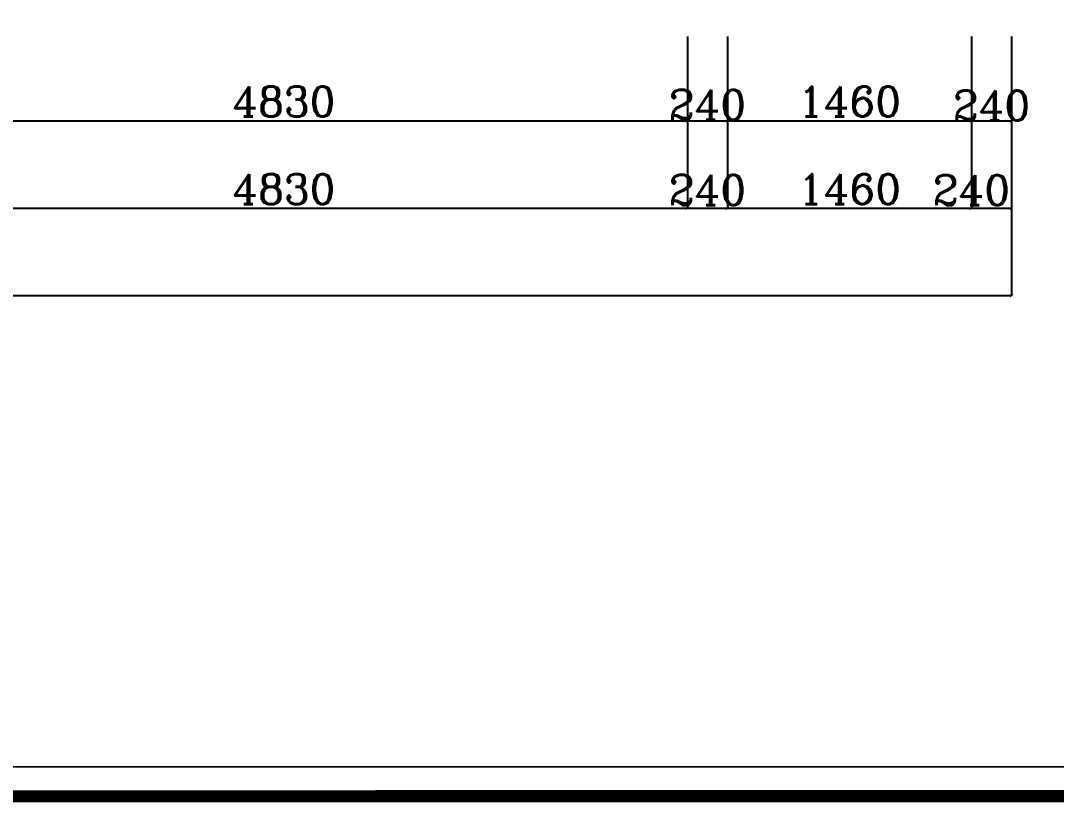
# Model space of a CAD drawing. Header units: millimetres. Extents: x 512961 to 1001058, y -961995 to -458543.
# Drawn here: x 786223 to 792421, y -924303 to -919544 of the extents above; entities that cross this region are included whole.
import ezdxf

# ---------------------------------------------------------------- set-up
doc = ezdxf.new("R2010")
doc.units = ezdxf.units.MM
doc.header["$MEASUREMENT"] = 0
doc.header["$PDMODE"] = 3
doc.layers.get('0').update_dxf_attribs({"linetype": 'CONTINUOUS'})
doc.layers.get('DEFPOINTS').update_dxf_attribs({"linetype": 'CONTINUOUS'})
doc.layers.add('txt', color=7, linetype='CONTINUOUS')
doc.styles.get("Standard").update_dxf_attribs({"font": 'complex.shx', "bigfont": 'hzxy.shx'})
doc.dimstyles.new('LMDIM40', dxfattribs={"dimtxt": 80, "dimasz": 20, "dimexe": 0, "dimexo": 0, "dimgap": 25, "dimtad": 1, "dimdec": 0, "dimzin": 0, "dimdsep": 46, "dimtxsty": 'Standard', "dimblk1": 'DOT', "dimblk2": 'DOT', "dimsah": 1, "dimcen": 0, "dimclrd": 2, "dimclre": 2, "dimclrt": 2, "dimadec": 0, "dimazin": 0, "dimtfac": 1, "dimtdec": 0, "dimtmove": 2, "dimatfit": 3, "dimldrblk": 'DOT', "dimfxl": 0, "dimtolj": 1, "dimtzin": 0, "dimarcsym": 0})

# ---------------------------------------------------------------- blocks, each defined once
blk = doc.blocks.new('_ArchTick')
at = {"color": 0, "linetype": 'ByBlock', "const_width": 0.15}
blk.add_lwpolyline([(-0.5, -0.5), (0.5, 0.5)], dxfattribs=at)
blk = doc.blocks.new('*D479')
at = {"layer": 'DEFPOINTS', "color": 0}
for p in [(785383.5, -919638.5), (790213.5, -919638.5), (790213.5, -920143)]:
    blk.add_point(p, dxfattribs=at)
at = {"layer": 'txt', "color": 2, "lineweight": -2}
for p, q in [((785383.5, -919638.5), (785383.5, -920143)), ((790213.5, -919638.5), (790213.5, -920143)), ((785383.5, -920143), (790213.5, -920143))]:
    blk.add_line(p, q, dxfattribs=at)
at = {"layer": 'txt', "color": 2, "lineweight": -2, "xscale": 20, "yscale": 20, "zscale": 20, "rotation": 180}
blk.add_blockref('_ArchTick', (785383.5, -920143), dxfattribs=at)
at = {"layer": 'txt', "color": 2, "lineweight": -2, "xscale": 20, "yscale": 20, "zscale": 20}
blk.add_blockref('_ArchTick', (790213.5, -920143), dxfattribs=at)
at = {"layer": 'txt', "color": 2, "insert": (787798.5, -920028), "char_height": 180, "attachment_point": 5}
blk.add_mtext('\\A1;4830', dxfattribs=at)
blk = doc.blocks.new('_DOT')
at = {"color": 0, "linetype": 'ByBlock'}
blk.add_line((-0.5, 0), (-1, 0), dxfattribs=at)
at = {"color": 0, "linetype": 'ByBlock', "const_width": 0.5}
blk.add_lwpolyline([(-0.25, 0, 1), (0.25, 0, 1)], format="xyb", close=True, dxfattribs=at)
blk = doc.blocks.new('DOT')
at = {"color": 0, "linetype": 'ByBlock'}
blk.add_line((-0.35, 0), (-1, 0), dxfattribs=at)
at = {"color": 0, "linetype": 'ByBlock', "const_width": 0.35}
blk.add_lwpolyline([(-0.175, 0, 1), (0.175, 0, 1)], format="xyb", close=True, dxfattribs=at)
blk = doc.blocks.new('*D480')
at = {"layer": 'DEFPOINTS', "color": 0}
for p in [(790213.5, -919638.5), (790453.5, -919638.5), (790453.5, -920143)]:
    blk.add_point(p, dxfattribs=at)
at = {"layer": 'txt', "color": 2, "lineweight": -2}
for p, q in [((790213.5, -919638.5), (790213.5, -920143)), ((790453.5, -919638.5), (790453.5, -920143)), ((790213.5, -920143), (790453.5, -920143))]:
    blk.add_line(p, q, dxfattribs=at)
at = {"layer": 'txt', "color": 2, "lineweight": -2, "xscale": 20, "yscale": 20, "zscale": 20, "rotation": 180}
blk.add_blockref('_ArchTick', (790213.5, -920143), dxfattribs=at)
at = {"layer": 'txt', "color": 2, "lineweight": -2, "xscale": 20, "yscale": 20, "zscale": 20}
blk.add_blockref('_ArchTick', (790453.5, -920143), dxfattribs=at)
at = {"layer": 'txt', "color": 2, "insert": (790333.5, -920046.8), "char_height": 180, "attachment_point": 5}
blk.add_mtext('\\A1;240', dxfattribs=at)
blk = doc.blocks.new('*D481')
at = {"layer": 'DEFPOINTS', "color": 0}
for p in [(790453.5, -919638.5), (791913.5, -919638.5), (791913.5, -920143)]:
    blk.add_point(p, dxfattribs=at)
at = {"layer": 'txt', "color": 2, "lineweight": -2}
for p, q in [((790453.5, -919638.5), (790453.5, -920143)), ((791913.5, -919638.5), (791913.5, -920143)), ((790453.5, -920143), (791913.5, -920143))]:
    blk.add_line(p, q, dxfattribs=at)
at = {"layer": 'txt', "color": 2, "lineweight": -2, "xscale": 20, "yscale": 20, "zscale": 20, "rotation": 180}
blk.add_blockref('_ArchTick', (790453.5, -920143), dxfattribs=at)
at = {"layer": 'txt', "color": 2, "lineweight": -2, "xscale": 20, "yscale": 20, "zscale": 20}
blk.add_blockref('_ArchTick', (791913.5, -920143), dxfattribs=at)
at = {"layer": 'txt', "color": 2, "insert": (791183.5, -920028), "char_height": 180, "attachment_point": 5}
blk.add_mtext('\\A1;1460', dxfattribs=at)
blk = doc.blocks.new('*D482')
at = {"layer": 'DEFPOINTS', "color": 0}
for p in [(791913.5, -919638.5), (792153.5, -919638.5), (792153.5, -920143)]:
    blk.add_point(p, dxfattribs=at)
at = {"layer": 'txt', "color": 2, "lineweight": -2}
for p, q in [((791913.5, -919638.5), (791913.5, -920143)), ((792153.5, -919638.5), (792153.5, -920143)), ((791913.5, -920143), (792153.5, -920143))]:
    blk.add_line(p, q, dxfattribs=at)
at = {"layer": 'txt', "color": 2, "lineweight": -2, "xscale": 20, "yscale": 20, "zscale": 20, "rotation": 180}
blk.add_blockref('_ArchTick', (791913.5, -920143), dxfattribs=at)
at = {"layer": 'txt', "color": 2, "lineweight": -2, "xscale": 20, "yscale": 20, "zscale": 20}
blk.add_blockref('_ArchTick', (792153.5, -920143), dxfattribs=at)
at = {"layer": 'txt', "color": 2, "insert": (792033.5, -920052.2), "char_height": 180, "attachment_point": 5}
blk.add_mtext('\\A1;240', dxfattribs=at)
blk = doc.blocks.new('*D428')
at = {"layer": 'DEFPOINTS', "color": 0}
for p in [(785383.5, -919638.5), (790213.5, -919638.5), (790213.5, -920666.8)]:
    blk.add_point(p, dxfattribs=at)
at = {"layer": 'txt', "color": 2, "lineweight": -2}
for p, q in [((785383.5, -919638.5), (785383.5, -920666.8)), ((790213.5, -919638.5), (790213.5, -920666.8)), ((785383.5, -920666.8), (790213.5, -920666.8))]:
    blk.add_line(p, q, dxfattribs=at)
at = {"layer": 'txt', "color": 2, "lineweight": -2, "xscale": 20, "yscale": 20, "zscale": 20, "rotation": 180}
blk.add_blockref('_ArchTick', (785383.5, -920666.8), dxfattribs=at)
at = {"layer": 'txt', "color": 2, "lineweight": -2, "xscale": 20, "yscale": 20, "zscale": 20}
blk.add_blockref('_ArchTick', (790213.5, -920666.8), dxfattribs=at)
at = {"layer": 'txt', "color": 2, "insert": (787798.5, -920551.8), "char_height": 180, "attachment_point": 5}
blk.add_mtext('\\A1;4830', dxfattribs=at)
blk = doc.blocks.new('*D429')
at = {"layer": 'DEFPOINTS', "color": 0}
for p in [(790213.5, -919638.5), (790453.5, -919638.5), (790453.5, -920666.8)]:
    blk.add_point(p, dxfattribs=at)
at = {"layer": 'txt', "color": 2, "lineweight": -2}
for p, q in [((790213.5, -919638.5), (790213.5, -920666.8)), ((790453.5, -919638.5), (790453.5, -920666.8)), ((790213.5, -920666.8), (790453.5, -920666.8))]:
    blk.add_line(p, q, dxfattribs=at)
at = {"layer": 'txt', "color": 2, "lineweight": -2, "xscale": 20, "yscale": 20, "zscale": 20, "rotation": 180}
blk.add_blockref('_ArchTick', (790213.5, -920666.8), dxfattribs=at)
at = {"layer": 'txt', "color": 2, "lineweight": -2, "xscale": 20, "yscale": 20, "zscale": 20}
blk.add_blockref('_ArchTick', (790453.5, -920666.8), dxfattribs=at)
at = {"layer": 'txt', "color": 2, "insert": (790333.5, -920557.5), "char_height": 180, "attachment_point": 5}
blk.add_mtext('\\A1;240', dxfattribs=at)
blk = doc.blocks.new('*D430')
at = {"layer": 'DEFPOINTS', "color": 0}
for p in [(790453.5, -919638.5), (791913.5, -919638.5), (791913.5, -920666.8)]:
    blk.add_point(p, dxfattribs=at)
at = {"layer": 'txt', "color": 2, "lineweight": -2}
for p, q in [((790453.5, -919638.5), (790453.5, -920666.8)), ((791913.5, -919638.5), (791913.5, -920666.8)), ((790453.5, -920666.8), (791913.5, -920666.8))]:
    blk.add_line(p, q, dxfattribs=at)
at = {"layer": 'txt', "color": 2, "lineweight": -2, "xscale": 20, "yscale": 20, "zscale": 20, "rotation": 180}
blk.add_blockref('_ArchTick', (790453.5, -920666.8), dxfattribs=at)
at = {"layer": 'txt', "color": 2, "lineweight": -2, "xscale": 20, "yscale": 20, "zscale": 20}
blk.add_blockref('_ArchTick', (791913.5, -920666.8), dxfattribs=at)
at = {"layer": 'txt', "color": 2, "insert": (791183.5, -920551.8), "char_height": 180, "attachment_point": 5}
blk.add_mtext('\\A1;1460', dxfattribs=at)
blk = doc.blocks.new('*D431')
at = {"layer": 'DEFPOINTS', "color": 0}
for p in [(791913.5, -919638.5), (792153.5, -919638.5), (792153.5, -920666.8)]:
    blk.add_point(p, dxfattribs=at)
at = {"layer": 'txt', "color": 2, "lineweight": -2}
for p, q in [((791913.5, -919638.5), (791913.5, -920666.8)), ((792153.5, -919638.5), (792153.5, -920666.8)), ((791913.5, -920666.8), (792153.5, -920666.8))]:
    blk.add_line(p, q, dxfattribs=at)
at = {"layer": 'txt', "color": 2, "lineweight": -2, "xscale": 20, "yscale": 20, "zscale": 20, "rotation": 180}
blk.add_blockref('_ArchTick', (791913.5, -920666.8), dxfattribs=at)
at = {"layer": 'txt', "color": 2, "lineweight": -2, "xscale": 20, "yscale": 20, "zscale": 20}
blk.add_blockref('_ArchTick', (792153.5, -920666.8), dxfattribs=at)
at = {"layer": 'txt', "color": 2, "insert": (791913.5, -920557.8), "char_height": 180, "attachment_point": 5}
blk.add_mtext('\\A1;240', dxfattribs=at)
blk = doc.blocks.new('*D432')
at = {"layer": 'DEFPOINTS', "color": 0}
for p in [(776773.5, -919638.5), (792153.5, -919638.5), (776773.5, -921191.6)]:
    blk.add_point(p, dxfattribs=at)
at = {"layer": 'txt', "color": 2, "lineweight": -2}
for p, q in [((776773.5, -919638.5), (776773.5, -921191.6)), ((792153.5, -919638.5), (792153.5, -921191.6)), ((792153.5, -921191.6), (776773.5, -921191.6))]:
    blk.add_line(p, q, dxfattribs=at)
at = {"layer": 'txt', "color": 2, "lineweight": -2, "xscale": 20, "yscale": 20, "zscale": 20, "rotation": 180}
blk.add_blockref('_ArchTick', (776773.5, -921191.6), dxfattribs=at)
at = {"layer": 'txt', "color": 2, "lineweight": -2, "xscale": 20, "yscale": 20, "zscale": 20}
blk.add_blockref('_ArchTick', (792153.5, -921191.6), dxfattribs=at)
at = {"layer": 'txt', "color": 2, "insert": (784463.5, -921076.6), "char_height": 180, "attachment_point": 5}
blk.add_mtext('\\A1;15380', dxfattribs=at)

msp = doc.modelspace()

# ---------------------------------------------------------------- linework, layer by layer
at = {"const_width": 72.1}
for points in [[(773230.9, -924188.9), (799251.6, -924187.5), (799251.6, -905302.7), (773230.9, -905304.1)], [(773231.9, -943073.8), (799252.6, -943072.4), (799252.6, -924187.5), (773231.9, -924188.9)]]:
    msp.add_lwpolyline(points, close=True, dxfattribs=at)
at = {"color": 4}
msp.add_lwpolyline([(773411.7, -905496.7), (773411.7, -924011.9), (795235.3, -924010.5), (795235.3, -905495.3)], close=True, dxfattribs=at)

# ---------------------------------------------------------------- dimensions: what is measured, and where the dimension line sits
at = {"layer": 'txt', "color": 2}
for base, p1, p2, picture, middle in [((776773.5, -921191.6), (792153.5, -919638.5), (776773.5, -919638.5), '*D432', (784463.5, -921076.6)), ((790213.5, -920143), (785383.5, -919638.5), (790213.5, -919638.5), '*D479', (787798.5, -920028)), ((790213.5, -920666.8), (785383.5, -919638.5), (790213.5, -919638.5), '*D428', (787798.5, -920551.8)), ((791913.5, -920143), (790453.5, -919638.5), (791913.5, -919638.5), '*D481', (791183.5, -920028)), ((791913.5, -920666.8), (790453.5, -919638.5), (791913.5, -919638.5), '*D430', (791183.5, -920551.8))]:
    dim = msp.add_linear_dim(base=base, p1=p1, p2=p2, dimstyle='LMDIM40', override={"dimtxt": 180, "dimblk": 'ArchTick', "dimsah": 0, "dimldrblk": 'DOT'}, dxfattribs=at)
    dim.commit()
    dim.dimension.update_dxf_attribs({"geometry": picture, "text_midpoint": middle})
for base, p1, p2, picture, middle in [((790453.5, -920143), (790213.5, -919638.5), (790453.5, -919638.5), '*D480', (790333.5, -920046.8)), ((790453.5, -920666.8), (790213.5, -919638.5), (790453.5, -919638.5), '*D429', (790333.5, -920557.5)), ((792153.5, -920666.8), (791913.5, -919638.5), (792153.5, -919638.5), '*D431', (791913.5, -920557.8)), ((792153.5, -920143), (791913.5, -919638.5), (792153.5, -919638.5), '*D482', (792033.5, -920052.2))]:
    dim = msp.add_linear_dim(base=base, p1=p1, p2=p2, dimstyle='LMDIM40', override={"dimtxt": 180, "dimblk": 'ArchTick', "dimsah": 0, "dimldrblk": 'DOT'}, dxfattribs=at)
    dim.commit()
    dim.dimension.update_dxf_attribs({"geometry": picture, "text_midpoint": middle, "dimtype": 160})

doc.saveas('drawing.dxf')
